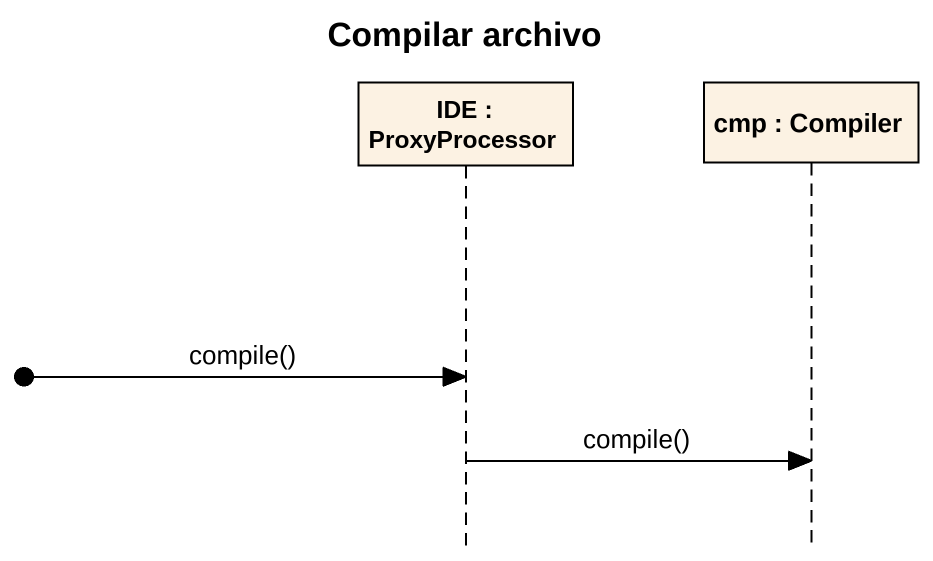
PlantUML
@startuml
title Compilar archivo
hide footbox
participant "IDE : ProxyProcessor" as IDE
participant "cmp : Compiler" as cmp

[o-> IDE : compile()
IDE -> cmp : compile()
@enduml
